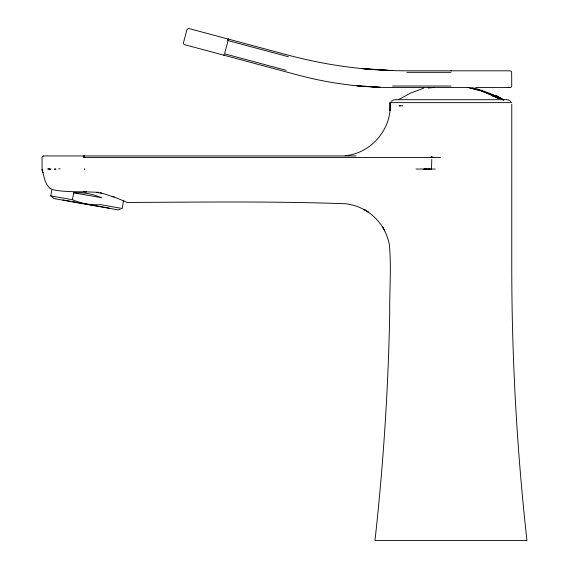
<?xml version="1.0" encoding="UTF-8"?>
<svg xmlns="http://www.w3.org/2000/svg" width="569" height="569" viewBox="0 0 569 569"><rect width="100%" height="100%" fill="white"/><g stroke="black" fill="none" stroke-linecap="round" stroke-linejoin="round"><path stroke-width="0.85" d="M85.741 191.909L84.589 191.789L95.464 192.215L104.184 193.851L117.37 198.275L127.342 202.457C200.153 202.123 273.028 201.12 345.803 203.759C353.826 204.691 361.514 207.678 368.271 212.073L364.011 209.47C372.816 214.421 380.085 221.903 384.779 230.85L382.297 226.512C385.739 232.209 388.278 238.468 389.424 245.04C391.408 267.473 389.459 290.119 389.729 312.616C388.3 388.769 383.371 464.852 374.964 540.55L526.958 540.55C516.865 449.709 511.787 358.321 511.766 266.925L511.773 104.205M84.61 169.47L84.603 168.808L84.61 169.342M497.583 97.612L498.48 97.904L495.443 96.766L497.334 97.576L496.026 97.114L496.965 97.477A5.157 0.555 23.9 0 0 498.245 97.626L497.996 96.574M498.721 97.925L498.629 97.527A0.761 0.754 -0.2 0 1 499.02 97.327L500.08 97.754L499.148 97.32M495.798 96.83L495.791 96.133A3.258 0.363 25.8 0 1 494.689 95.727A3.45 0.384 25.8 0 0 495.45 96.005L495.734 96.083A3.137 0.356 26 0 0 496.083 96.061C493.529 98.145 496.858 93.309 495.194 96.851M123.594 200.21L122.2 208.489L100.535 204.669C90.948 205.224 81.275 203.517 72.455 199.719L50.762 195.892L51.779 190.103M72.455 199.719L73.678 192.784L80.727 192.756A31.53 15.761 10 0 1 95.144 195.295L101.759 197.735L73.678 192.784M495.571 96.133L495.691 96.652L495.642 96.012L495.236 96.659C495.108 95.891 495.919 95.734 495.691 96.659L495.791 96.026L495.464 96.659L495.194 96.083L495.869 95.848M223.681 54.887L224.15 55.257L224.264 54.844M495.3 96.246C495.094 96.325 495.741 96.488 494.689 95.812L495.642 96.04L494.617 95.898M498.423 98.024L498.394 98.053A0.761 0.754 -1 0 1 498.437 97.818L498.565 97.591A0.761 0.754 -1 0 1 499.532 97.42L499.369 97.584M495.599 95.485L495.229 95.841M498.999 97.37L499.02 97.327A0.761 0.761 0 0 0 498.401 97.968L498.401 97.968M489.219 93.273L492.569 94.803L492.349 95.265M492.491 94.973L493.145 95.329L492.754 95.279C492.37 94.532 494.909 95.997 492.562 94.817A4.147 0.434 25.6 0 0 493.728 95.336M492.462 95.834L492.64 95.457L494.753 96.453M492.612 95.812L492.875 95.279A6.01 0.626 25.9 0 0 494.397 95.983L496.04 96.687A4.623 0.548 26.4 0 0 497.946 97.107L498.238 97.619L497.519 97.164M497.633 98.06L497.918 96.524M495.855 97.527L496.296 97.726M499.319 97.648L499.959 97.868L499.454 97.377M498.508 97.975L499.148 97.875A0.761 0.754 0 0 1 499.532 97.975L500.485 98.231M499.475 98.06L499.148 97.875L499.532 97.975A6.295 0.733 26.5 0 1 497.384 97.562L497.014 97.413M498.664 97.946L498.295 97.925L499.177 97.911L498.622 97.989M391.024 101.417L393.712 99.902L395.256 99.703M398.364 99.739L410.306 93.181L423.827 88.138M356.116 155.949L43.564 155.949L42.483 156.397L42.056 157.236L42.078 169.221M497.626 97.007L498.238 97.043L498.245 98.181M495.215 96.09L494.504 95.997M498.216 97.036L497.783 97.007L498.195 97.591M42.867 156.119L43.322 155.97M120.237 209.2L118.288 209.911L116.745 209.641M493.124 95.713A8.229 0.818 25.8 0 0 494.091 96.168L494.112 96.154M475.641 87.534L510.827 87.42L511.73 86.31L511.652 71.751L510.208 70.812L406.792 70.812C366.991 70.798 327.203 65.563 288.76 55.278L188.595 28.457L187.045 29.353L183.382 43.024L183.574 43.941L184.498 44.652L298.156 75.108C328.91 83.33 360.746 87.526 392.582 87.534L468.436 87.534M345.134 155.693C371.18 153.58 392.197 128.637 390.128 102.633L390.078 110.706L390.071 102.633L511.83 102.633M497.043 98.039L497.605 98.238M432.589 157.471C436.658 157.072 427.895 157.954 431.672 156.774L430.79 157.343L432.66 157.08L431.771 157.471M49.731 168.972L47.732 169.007L50.826 168.95M84.105 155.984L84.603 155.97L83.6 155.984M54.496 168.901L55.84 168.893M58.685 168.865L60.186 168.858M49.78 169.605L50.876 169.605M54.539 169.598L55.876 169.598M406.792 72.334L450.961 72.334M392.582 86.019L450.961 86.019M395.661 99.703L506.261 99.703M402.696 105.784L398.99 105.784L400.199 105.905M84.603 157.471L440.449 157.471M435.257 169.057L415.982 169.029M84.589 191.888C74.219 191.611 63.714 191.931 53.507 189.833C45.008 187.656 44.311 176.575 42.078 169.626L42.952 172.756L42.085 169.626M450.961 70.833L451.509 70.848M493.892 96.367L493.223 96.026M428.99 87.825L428.201 87.726A6.842 0.775 -9.6 0 0 434.524 87.342M361.237 86.068L356.82 85.777L380.647 87.342L371.82 86.765M363.001 86.182L369.174 86.588M506.666 99.703L508.209 99.902L510.898 101.417M509.063 87.534L508.231 87.263M96.872 192.087L98.508 192.379M100.137 192.663L101.68 192.934M83.373 191.404L86.317 191.924M112.2 196.49L114.341 196.867M62.782 199.968L65.67 200.48M66.26 200.58L68.835 201.035M69.205 201.099L109.653 208.233M55.719 198.88L53.984 198.574L50.762 195.892M56.075 198.944L116.197 209.541M429.14 169.057L431.082 169.164A10.783 10.783 0 0 0 431.508 169.121L431.771 159.405M467.789 87.406L480.172 90.471L493.252 95.784L492.605 95.535M468.123 87.455L482.718 91.332L495.009 96.574L494.553 96.367M288.362 56.744L228.084 40.591L224.542 53.806L286.214 70.336M493.266 95.471L492.875 95.279M495.45 96.766L496.033 97.007M493.124 95.706L494.063 96.175M493.046 95.763A3.642 0.441 30.2 0 0 493.28 95.891L493.871 96.189L493.046 95.997A6.266 0.612 23.5 0 0 495.443 96.958M493.287 95.898L494.105 96.31L493.465 96.175A6.167 0.597 23.4 0 0 494.262 96.488M500.357 98.167L499.966 98.174M502.171 99.319L503.174 99.852M502.697 99.596L503.394 99.973M503.046 99.49L503.736 99.916L503.046 99.49A15.342 1.878 25.9 0 0 502.384 99.091M49.994 188.225L50.406 188.481M500.891 98.309A15.342 1.878 25.9 0 1 501.666 98.714M500.393 98.345A15.335 1.622 26.1 0 1 501.076 98.7M501.709 99.027A15.335 1.622 26.1 0 1 502.285 99.333M498.985 97.569A15.086 1.202 29.4 0 1 501.467 99.013M499.632 97.391A15.086 1.664 28.9 0 1 503.032 99.39M496.097 95.414A22.732 4.232 28.4 0 1 497.989 96.431M494.746 95.77A3.827 0.42 25.7 0 1 493.458 95.222M471.701 87.59A96.111 96.111 0 0 1 492.598 94.817M495.414 96.424A5.647 0.612 26 0 1 494.746 96.14M496.36 96.602A24.311 4.339 25.5 0 1 496.95 96.879M498.28 97.64A5.313 0.548 23.6 0 1 497.519 97.605M495.379 96.922A6.167 0.597 23.4 0 1 494.646 96.638M497.007 97.505A5.633 0.59 23.7 0 1 495.819 97.107M228.468 39.14L228.141 40.363L227.621 40.164L227.941 39.012L228.468 39.14M493.195 95.855L492.541 95.663L493.195 95.855M84.603 156.24L84.091 156.397L84.603 156.24M423.955 169.334L423.13 169.448L427.163 169.334L423.955 169.334M430.064 169.221L423.955 169.185L430.064 169.221M84.091 157.172L83.572 157.172L84.603 157.236L84.091 157.172M391.87 70.57L362.09 68.621L391.87 70.57"/></g></svg>
